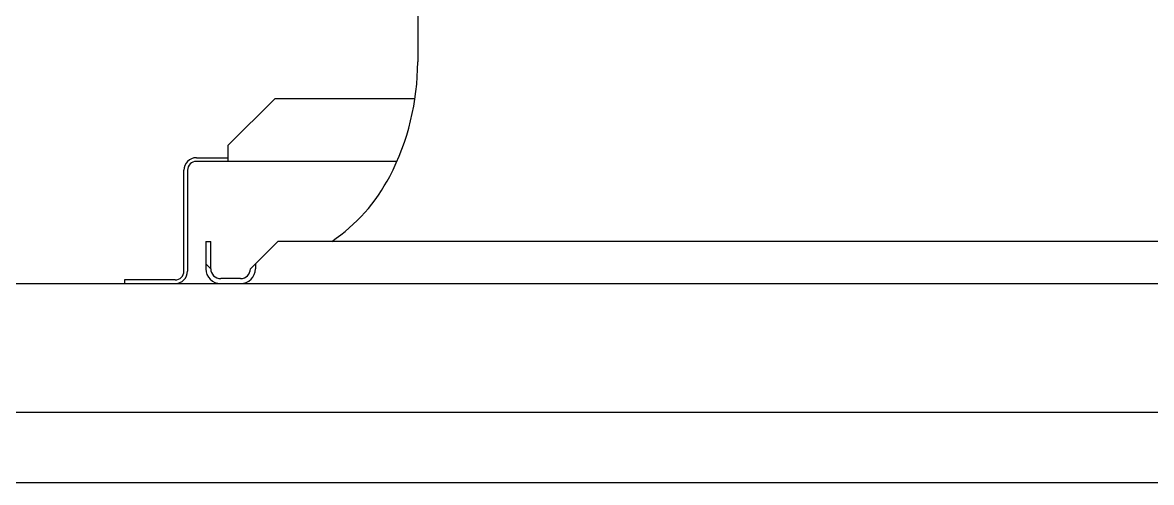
# Model space of a CAD drawing. Header units: millimetres. Extents: x 17700 to 32328, y 19251 to 29476.
# Drawn here: x 18019.06 to 18036.99, y 19593.38 to 19600.69 of the extents above; entities that cross this region are included whole.
import ezdxf

# ---------------------------------------------------------------- set-up
doc = ezdxf.new("R2010")
doc.units = ezdxf.units.MM
doc.header["$LTSCALE"] = 5
doc.layers.add('UNIT', color=6, linetype='Continuous')

msp = doc.modelspace()

# ---------------------------------------------------------------- linework, layer by layer
at = {"layer": 'UNIT'}
for p, q in [((18025.3369, 19602.8051), (18025.3369, 19600.0641)), ((18022.3223, 19598.734), (18023.0723, 19599.484)), ((18023.0723, 19599.484), (18025.2939, 19599.484)), ((18022.3223, 19598.734), (18022.3223, 19598.484)), ((18021.8223, 19598.542), (18022.3223, 19598.542)), ((18021.6233, 19596.741), (18021.6233, 19598.343)), ((18021.6813, 19598.343), (18021.6813, 19596.741)), ((18025.0059, 19598.484), (18021.8223, 19598.484)), ((18021.9708, 19597.2113), (18022.0495, 19597.2113)), ((18021.9708, 19597.2113), (18021.9708, 19596.7782)), ((18022.0495, 19596.7782), (18022.0495, 19597.2113)), ((18022.7582, 19596.857), (18023.1125, 19597.2113)), ((18059.018, 19597.2113), (18023.1125, 19597.2113)), ((18021.9708, 19596.857), (18022.0495, 19596.7782)), ((18022.7582, 19596.857), (18022.6794, 19596.7782)), ((18022.7582, 19596.857), (18022.7582, 19596.7782)), ((17970.1903, 19596.542), (18159.1644, 19596.542)), ((18021.4823, 19596.6), (18020.6813, 19596.6)), ((18020.6813, 19596.6), (18020.6813, 19596.542)), ((18022.522, 19596.6207), (18022.207, 19596.6207)), ((18159.1644, 19594.4924), (17970.1903, 19594.4924)), ((17974.4403, 19593.3829), (18154.9285, 19593.3829))]:
    msp.add_line(p, q, dxfattribs=at)
for centre, radius, start, end in [((18021.3999, 19600.0641), 3.937, 332.49816, 0), ((18021.8223, 19598.343), 0.199, 90, 180), ((18021.8223, 19598.343), 0.141, 90, 180), ((18022.3777, 19599.5551), 2.8346, 304.22448, 332.49816), ((18021.4823, 19596.741), 0.141, 270, 0), ((18021.4823, 19596.741), 0.199, 270, 0), ((18022.207, 19596.7782), 0.2362, 180, 270), ((18022.207, 19596.7782), 0.1575, 180, 270), ((18022.522, 19596.7782), 0.1575, 270, 0), ((18022.522, 19596.7782), 0.2362, 270, 0)]:
    msp.add_arc(centre, radius, start, end, dxfattribs=at)

doc.saveas('drawing.dxf')
